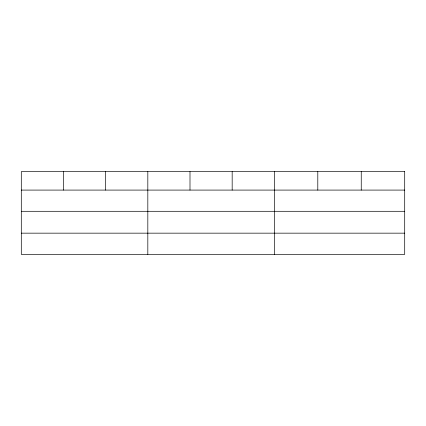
<?xml version="1.0" encoding="UTF-8"?>
<svg xmlns="http://www.w3.org/2000/svg" width="426" height="426" viewBox="0 0 426 426"><rect width="100%" height="100%" fill="white"/><g stroke="black" fill="none" stroke-linecap="round" stroke-linejoin="round"><path stroke-width="0.64" d="M21.3 190.087L404.7 190.087M21.3 211.301L404.7 211.301M21.3 233.16L404.7 233.16M361.248 171.625L361.248 190.087M317.796 171.625L317.796 190.087M274.344 171.625L274.344 254.375M232.17 171.625L232.17 190.087M189.996 171.625L189.996 190.087M147.822 171.625L147.822 254.375M105.648 171.625L105.648 190.087M63.474 171.625L63.474 190.087M404.7 171.625L21.3 171.625L21.3 254.375L404.7 254.375L404.7 171.625"/></g></svg>
